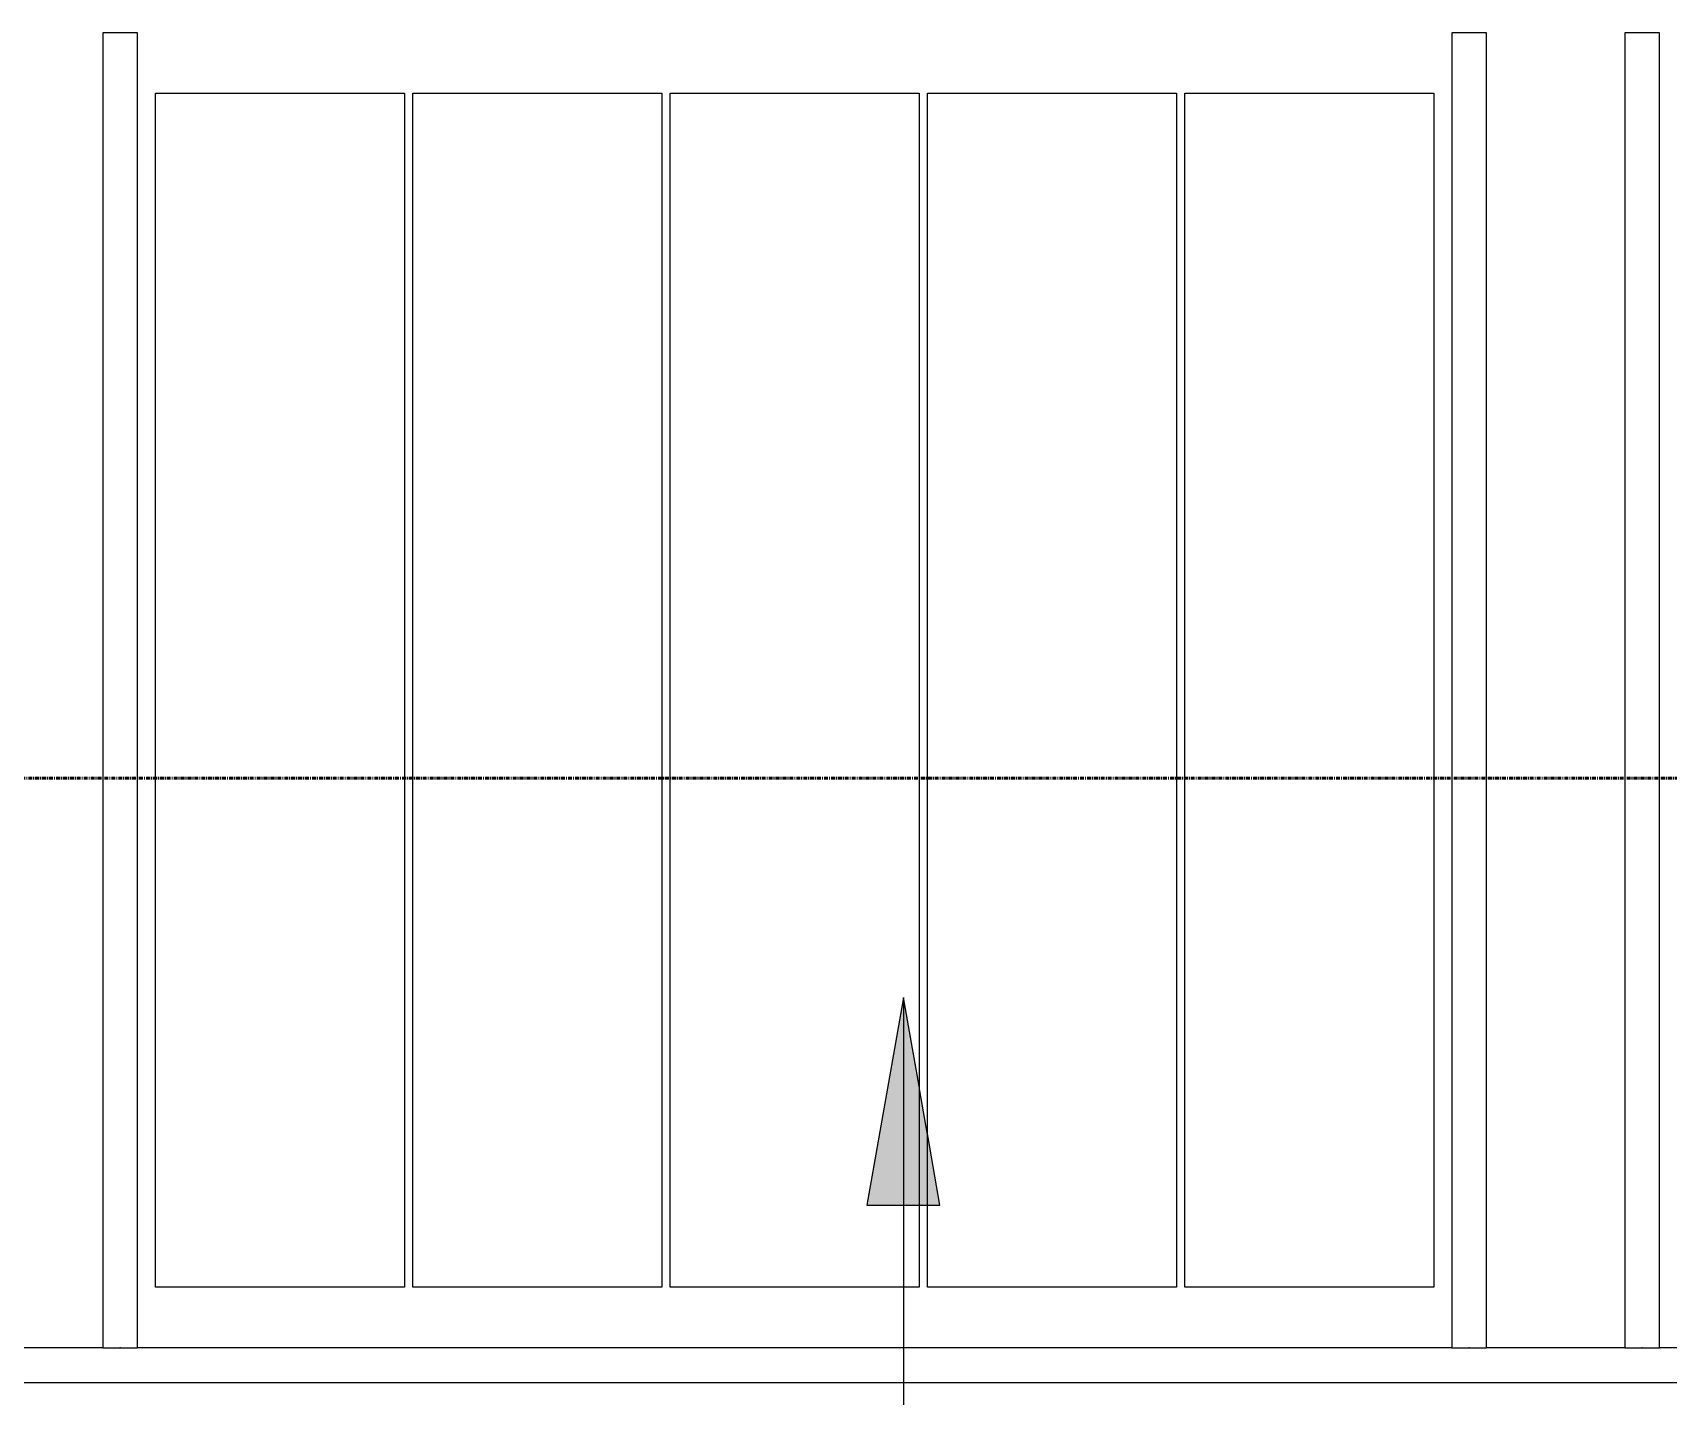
# Model space of a CAD drawing. Header units: millimetres. Extents: x -853432 to -773672, y -18171 to 22484.
# Drawn here: x -807482 to -805118, y -2491 to -521 of the extents above; entities that cross this region are included whole.
import ezdxf
from ezdxf.xclip import XClip

# ---------------------------------------------------------------- set-up
doc = ezdxf.new("R2010")
doc.units = ezdxf.units.MM
doc.header["$XCLIPFRAME"] = 0
doc.linetypes.add('DPA_Grid _ Level 100', pattern=[10, 5.5, -1.6, 1.3, -1.6])
for name, color, linetype in [('000 - WIPEOUT', 250, 'Continuous'), ('A04_TUBE SERIES', 2, 'Continuous'), ('A11_ALU.SOLID SHEET', 2, 'Continuous')]:
    doc.layers.add(name, color=color, linetype=linetype)
doc.layers.add('A-ANNO-NOTE', color=3, linetype='Continuous', lineweight=25)
doc.layers.add('G-ANNO-SECL', color=3, linetype='Continuous', lineweight=9)

# ---------------------------------------------------------------- blocks, each defined once
blk = doc.blocks.new('*U920')
blk.add_attdef('EXTR.OVL-LENGTH_', (-25, -59.1), '', height=5)
blk.add_wipeout([(-25, -25), (25, 25), (25, 12922), (-25, 12972)]).dxf.layer = '000 - WIPEOUT'
at = {"layer": 'A04_TUBE SERIES', "color": 0}
blk.add_lwpolyline([(-25, -25), (25, 25), (25, 12922), (-25, 12972)], close=True, dxfattribs=at)
blk = doc.blocks.new('*U921')
blk.add_attdef('EXTR.OVL-LENGTH_', (-25, -59.1), '', height=5)
blk.add_wipeout([(-25, 0), (25, 0), (25, 1900), (-25, 1900)]).dxf.layer = '000 - WIPEOUT'
blk.add_point((0, 0))
at = {"layer": 'A04_TUBE SERIES', "color": 0}
blk.add_lwpolyline([(-25, 0), (25, 0), (25, 1900), (-25, 1900)], close=True, dxfattribs=at)
blk = doc.blocks.new('*U922')
blk.add_attdef('EXTR.OVL-LENGTH_', (-25, -59.1), '', height=5)
blk.add_wipeout([(-25, 0), (25, 0), (25, 1900), (-25, 1900)]).dxf.layer = '000 - WIPEOUT'
blk.add_point((0, 0))
at = {"layer": 'A04_TUBE SERIES', "color": 0}
blk.add_lwpolyline([(-25, 0), (25, 0), (25, 1900), (-25, 1900)], close=True, dxfattribs=at)
blk = doc.blocks.new('*U995')
at = {"color": 6}
blk.add_point((-37.5, 0), dxfattribs=at)
at = {"color": 3}
for points in [[(-862.5, 924), (862.5, 924), (862.5, 564), (-862.5, 564)], [(-862.5, 552), (862.5, 552), (862.5, 192), (-862.5, 192)], [(-862.5, -192), (862.5, -192), (862.5, -552), (-862.5, -552)], [(-862.5, -564), (862.5, -564), (862.5, -924), (-862.5, -924)]]:
    blk.add_wipeout(points, dxfattribs=at).dxf.layer = '000 - WIPEOUT'
at = {"layer": 'A11_ALU.SOLID SHEET', "color": 0, "linetype": 'ByBlock'}
for points in [[(862.5, 564), (-862.5, 564), (-862.5, 924), (862.5, 924)], [(862.5, 192), (-862.5, 192), (-862.5, 552), (862.5, 552)], [(862.5, -552), (-862.5, -552), (-862.5, -192), (862.5, -192)], [(862.5, -924), (-862.5, -924), (-862.5, -564), (862.5, -564)]]:
    blk.add_lwpolyline(points, close=True, dxfattribs=at)
at = {"color": 3}
blk.add_wipeout([(-862.5, 180), (862.5, 180), (862.5, -180), (-862.5, -180)], dxfattribs=at).dxf.layer = '000 - WIPEOUT'
at = {"layer": 'A11_ALU.SOLID SHEET', "color": 0, "linetype": 'ByBlock'}
blk.add_lwpolyline([(862.5, -180), (-862.5, -180), (-862.5, 180), (862.5, 180)], close=True, dxfattribs=at)
blk = doc.blocks.new('A$Ce4e27ef8')
at = {"layer": 'A04_TUBE SERIES', "color": 2, "rotation": 90}
blk.add_blockref('*U920', (13222, 275), dxfattribs=at)
at = {"layer": 'A11_ALU.SOLID SHEET', "linetype": 'ByBlock', "rotation": 90}
blk.add_blockref('*U995', (7848.25, 1250), dxfattribs=at)
at = {"layer": 'A04_TUBE SERIES', "color": 2}
for name, p in [('*U922', (6873.5, 300)), ('*U921', (8823, 300)), ('*U922', (9073, 300))]:
    blk.add_blockref(name, p, dxfattribs=at)
blk = doc.blocks.new('*U1212')
at = {"layer": 'A11_ALU.SOLID SHEET'}
blk.add_blockref('A$Ce4e27ef8', (-69547, -6300.5), dxfattribs=at)

msp = doc.modelspace()

# ---------------------------------------------------------------- block references
ref = msp.add_blockref('*U1212', (-744682.4, 3579))
XClip(ref).set_block_clipping_path([(-104690.1238047112, -9620.0029952966), (-34092.6543255156, 14392.9971737705)])

# ---------------------------------------------------------------- next in the draw order: hatches: boundary and pattern name
at = {"layer": 'A-ANNO-NOTE'}
msp.add_hatch(color=256, dxfattribs=at).paths.add_polyline_path([(-806224, -1915.5), (-806276.9, -2215.5), (-806171.1, -2215.5)])

# ---------------------------------------------------------------- next in the draw order: linework, layer by layer
for p, q in [((-806224, -1915.5), (-806276.9, -2215.5)), ((-806171.1, -2215.5), (-806224, -1915.5)), ((-806224, -1915.5), (-806224, -10818.3)), ((-806276.9, -2215.5), (-806171.1, -2215.5))]:
    msp.add_line(p, q, dxfattribs=at)
at = {"layer": 'G-ANNO-SECL', "linetype": 'DPA_Grid _ Level 100', "lineweight": 50}
msp.add_line((-851398.6, -1598.3), (-776606.5, -1598.3), dxfattribs=at)

doc.saveas('drawing.dxf')
